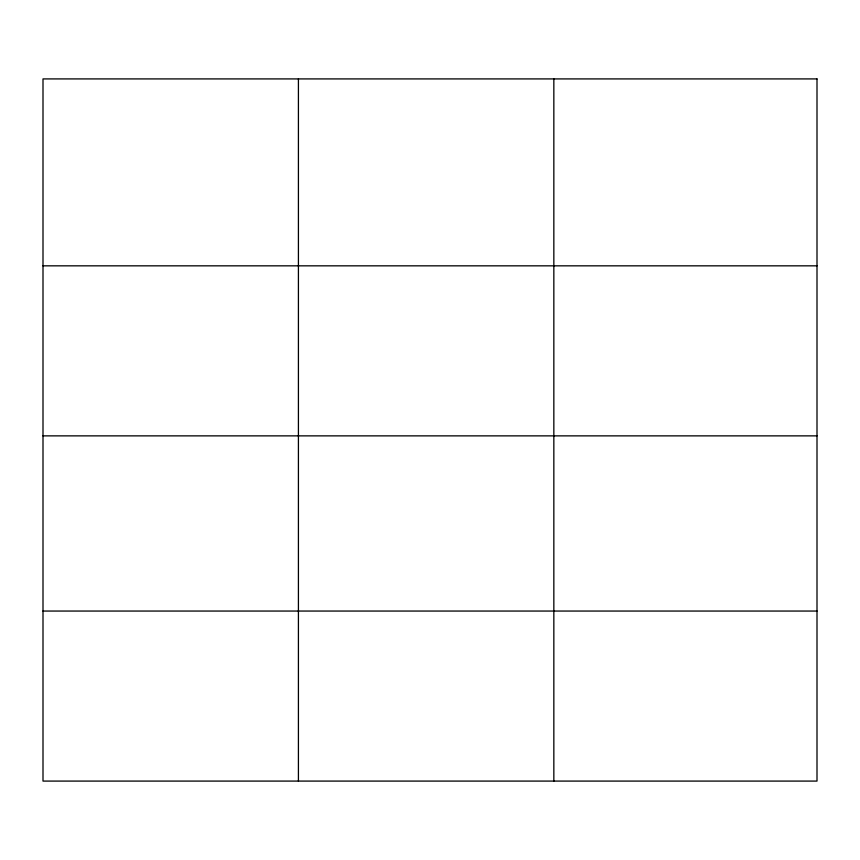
<?xml version="1.0" encoding="UTF-8"?>
<svg xmlns="http://www.w3.org/2000/svg" width="860" height="860" viewBox="0 0 860 860"><rect width="100%" height="100%" fill="white"/><g stroke="black" fill="none" stroke-linecap="round" stroke-linejoin="round"><path stroke-width="1.29" d="M43 265.837L817 265.837M43 435.869L817 435.869M43 611.051L817 611.051M553.84 78.916L553.84 781.084M298.42 78.916L298.42 781.084M817 78.916L43 78.916L43 781.084L817 781.084L817 78.916"/></g></svg>
